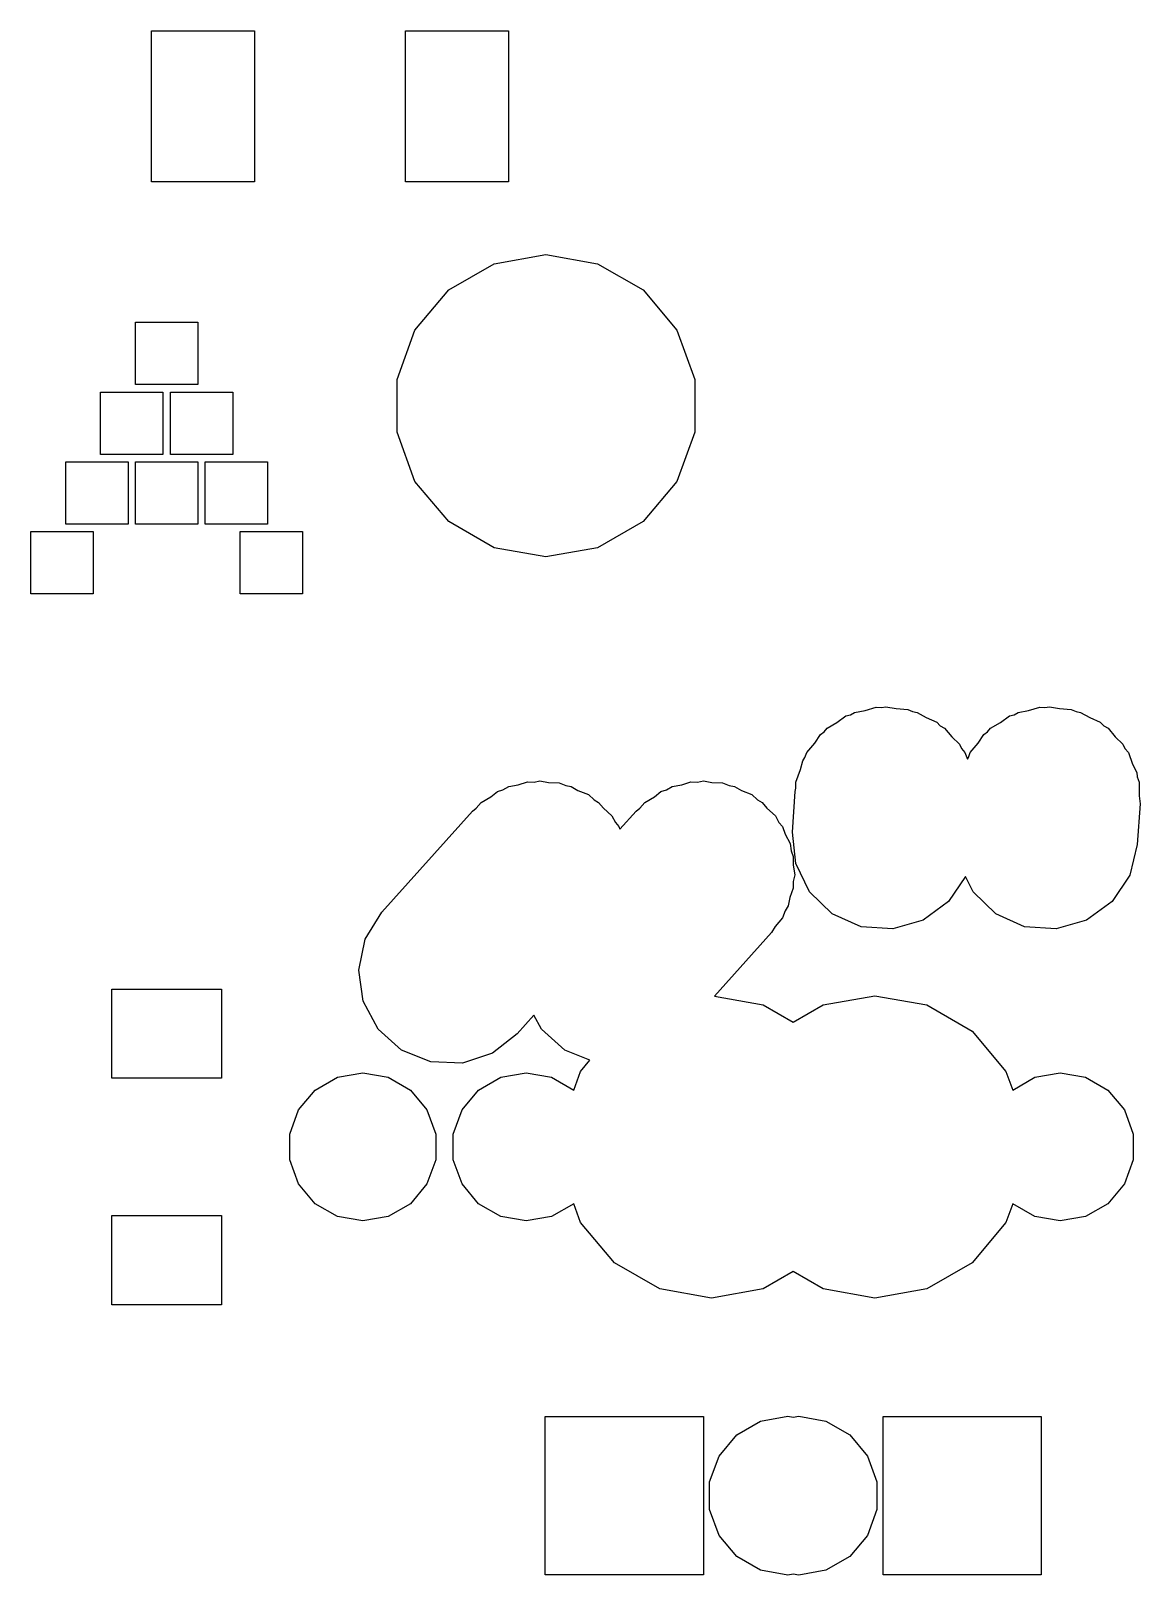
# Model space of a CAD drawing. Extents: x 50 to 349, y -142 to -48.
# Drawn here: x 49.62 to 65.77, y -139.59 to -117.09 of the extents above; entities that cross this region are included whole.
import ezdxf

# ---------------------------------------------------------------- set-up
doc = ezdxf.new("R2010")
doc.units = 0
doc.header["$MEASUREMENT"] = 0
doc.layers.add('BLACK', color=7, linetype='CONTINUOUS')

msp = doc.modelspace()

# ---------------------------------------------------------------- linework, layer by layer
at = {"layer": 'Black'}
for p, q in [((51.375, -119.294), (51.375, -117.094)), ((51.375, -117.094), (52.875, -117.094)), ((52.875, -117.094), (52.875, -119.294)), ((55.075, -119.294), (55.075, -117.094)), ((55.075, -117.094), (56.575, -117.094)), ((56.575, -117.094), (56.575, -119.294)), ((52.875, -119.294), (51.375, -119.294)), ((56.575, -119.294), (55.075, -119.294)), ((55.7027, -120.868), (56.365, -120.486)), ((56.365, -120.486), (57.1182, -120.353)), ((57.1182, -120.353), (57.8715, -120.486)), ((57.8715, -120.486), (58.5338, -120.868)), ((55.211, -121.454), (55.7027, -120.868)), ((58.5338, -120.868), (59.0255, -121.454)), ((51.1397, -122.247), (51.1397, -121.339)), ((51.1397, -121.339), (52.0478, -121.339)), ((52.0478, -121.339), (52.0478, -122.247)), ((54.9494, -122.173), (55.211, -121.454)), ((59.0255, -121.454), (59.2871, -122.173)), ((50.6317, -123.263), (50.6317, -122.355)), ((50.6317, -122.355), (51.5397, -122.355)), ((52.0478, -122.247), (51.1397, -122.247)), ((51.5397, -122.355), (51.5397, -123.263)), ((51.6477, -123.263), (51.6477, -122.355)), ((51.6477, -122.355), (52.5557, -122.355)), ((52.5557, -122.355), (52.5557, -123.263)), ((54.9494, -122.937), (54.9494, -122.173)), ((59.2871, -122.173), (59.2871, -122.937)), ((55.211, -123.656), (54.9494, -122.937)), ((59.2871, -122.937), (59.0255, -123.656)), ((50.1238, -124.279), (50.1238, -123.371)), ((50.1238, -123.371), (51.0317, -123.371)), ((51.5397, -123.263), (50.6317, -123.263)), ((51.0317, -123.371), (51.0317, -124.279)), ((51.1397, -124.279), (51.1397, -123.371)), ((51.1397, -123.371), (52.0478, -123.371)), ((52.5557, -123.263), (51.6477, -123.263)), ((52.0478, -123.371), (52.0478, -124.279)), ((52.1557, -124.279), (52.1557, -123.371)), ((52.1557, -123.371), (53.0637, -123.371)), ((53.0637, -123.371), (53.0637, -124.279)), ((55.7027, -124.242), (55.211, -123.656)), ((59.0255, -123.656), (58.5338, -124.242)), ((51.0317, -124.279), (50.1238, -124.279)), ((52.0478, -124.279), (51.1397, -124.279)), ((53.0637, -124.279), (52.1557, -124.279)), ((56.365, -124.624), (55.7027, -124.242)), ((58.5338, -124.242), (57.8715, -124.624)), ((49.6157, -125.295), (49.6157, -124.387)), ((49.6157, -124.387), (50.5237, -124.387)), ((50.5237, -124.387), (50.5237, -125.295)), ((52.6638, -125.295), (52.6638, -124.387)), ((52.6638, -124.387), (53.5717, -124.387)), ((53.5717, -124.387), (53.5717, -125.295)), ((57.1182, -124.757), (56.365, -124.624)), ((57.8715, -124.624), (57.1182, -124.757)), ((50.5237, -125.295), (49.6157, -125.295)), ((53.5717, -125.295), (52.6638, -125.295)), ((61.3584, -127.169), (61.4897, -127.073)), ((61.4897, -127.073), (61.558, -127.054)), ((61.558, -127.054), (61.6163, -127.02)), ((61.6163, -127.02), (61.768, -126.993)), ((61.768, -126.993), (61.9319, -126.946)), ((61.9319, -126.946), (62.0064, -126.951)), ((62.0064, -126.951), (62.0712, -126.94)), ((62.0712, -126.94), (62.2194, -126.966)), ((62.2194, -126.966), (62.391, -126.978)), ((62.391, -126.978), (62.4598, -127.008)), ((62.4598, -127.008), (62.5262, -127.02)), ((62.5262, -127.02), (62.6595, -127.097)), ((63.7397, -127.169), (63.8709, -127.073)), ((63.8709, -127.073), (63.9392, -127.054)), ((63.9392, -127.054), (63.9976, -127.02)), ((63.9976, -127.02), (64.1492, -126.993)), ((64.1492, -126.993), (64.3132, -126.946)), ((64.3132, -126.946), (64.3877, -126.951)), ((64.3877, -126.951), (64.4525, -126.94)), ((64.4525, -126.94), (64.6006, -126.966)), ((64.6006, -126.966), (64.7722, -126.978)), ((64.7722, -126.978), (64.841, -127.008)), ((64.841, -127.008), (64.9074, -127.02)), ((64.9074, -127.02), (65.0407, -127.097)), ((61.1177, -127.344), (61.1701, -127.306)), ((61.1701, -127.306), (61.2163, -127.251)), ((61.2163, -127.251), (61.3584, -127.169)), ((62.6595, -127.097), (62.8116, -127.165)), ((62.8116, -127.165), (62.864, -127.215)), ((62.864, -127.215), (62.9262, -127.251)), ((62.9262, -127.251), (63.0317, -127.377)), ((63.4989, -127.344), (63.5514, -127.306)), ((63.5514, -127.306), (63.5976, -127.251)), ((63.5976, -127.251), (63.7397, -127.169)), ((65.0407, -127.097), (65.1928, -127.165)), ((65.1928, -127.165), (65.2452, -127.215)), ((65.2452, -127.215), (65.3074, -127.251)), ((65.3074, -127.251), (65.4129, -127.377)), ((60.9194, -127.605), (61.0349, -127.467)), ((61.0349, -127.467), (61.1177, -127.344)), ((63.0317, -127.377), (63.1429, -127.484)), ((63.1429, -127.484), (63.1726, -127.545)), ((63.3006, -127.605), (63.4161, -127.467)), ((63.4161, -127.467), (63.4989, -127.344)), ((65.4129, -127.377), (65.5241, -127.484)), ((65.5241, -127.484), (65.5538, -127.545)), ((60.8294, -127.852), (60.8607, -127.726)), ((60.8607, -127.726), (60.8925, -127.679)), ((60.8925, -127.679), (60.9194, -127.605)), ((63.1726, -127.545), (63.2231, -127.605)), ((63.2231, -127.605), (63.2583, -127.702)), ((63.2583, -127.702), (63.2737, -127.679)), ((63.2737, -127.679), (63.3006, -127.605)), ((65.5538, -127.545), (65.6044, -127.605)), ((65.6044, -127.605), (65.6658, -127.774)), ((60.7614, -128.039), (60.8294, -127.852)), ((65.6658, -127.774), (65.7262, -127.897)), ((65.7262, -127.897), (65.7326, -127.957)), ((65.7326, -127.957), (65.7624, -128.039)), ((56.3172, -128.25), (56.4131, -128.175)), ((56.4131, -128.175), (56.4921, -128.149)), ((56.4921, -128.149), (56.5763, -128.1)), ((56.5763, -128.1), (56.7165, -128.075)), ((56.7165, -128.075), (56.8504, -128.032)), ((56.8504, -128.032), (56.9467, -128.035)), ((56.9467, -128.035), (57.0312, -128.02)), ((57.0312, -128.02), (57.155, -128.042)), ((57.155, -128.042), (57.3104, -128.047)), ((57.3104, -128.047), (57.4089, -128.087)), ((57.4089, -128.087), (57.4862, -128.1)), ((57.4862, -128.1), (57.5856, -128.158)), ((57.5856, -128.158), (57.7373, -128.219)), ((58.6985, -128.25), (58.7943, -128.175)), ((58.7943, -128.175), (58.8734, -128.149)), ((58.8734, -128.149), (58.9576, -128.1)), ((58.9576, -128.1), (59.0978, -128.075)), ((59.0978, -128.075), (59.2317, -128.032)), ((59.2317, -128.032), (59.3279, -128.035)), ((59.3279, -128.035), (59.4125, -128.02)), ((59.4125, -128.02), (59.5363, -128.042)), ((59.5363, -128.042), (59.6916, -128.047)), ((59.6916, -128.047), (59.7901, -128.087)), ((59.7901, -128.087), (59.8674, -128.1)), ((59.8674, -128.1), (59.9669, -128.158)), ((59.9669, -128.158), (60.1186, -128.219)), ((60.709, -128.765), (60.7498, -128.173)), ((60.7498, -128.173), (60.7614, -128.126)), ((60.7614, -128.126), (60.7614, -128.039)), ((65.7624, -128.039), (65.7624, -128.238)), ((56.0509, -128.459), (56.1048, -128.416)), ((56.1048, -128.416), (56.1763, -128.331)), ((56.1763, -128.331), (56.3172, -128.25)), ((57.7373, -128.219), (57.8205, -128.293)), ((57.8205, -128.293), (57.8862, -128.331)), ((57.8862, -128.331), (57.9576, -128.416)), ((57.9576, -128.416), (58.0798, -128.526)), ((58.4322, -128.459), (58.4861, -128.416)), ((58.4861, -128.416), (58.5576, -128.331)), ((58.5576, -128.331), (58.6985, -128.25)), ((60.1186, -128.219), (60.2017, -128.293)), ((60.2017, -128.293), (60.2674, -128.331)), ((60.2674, -128.331), (60.3388, -128.416)), ((60.3388, -128.416), (60.4611, -128.526)), ((65.7748, -128.355), (65.7339, -128.947)), ((65.7624, -128.238), (65.7748, -128.355)), ((54.7292, -129.932), (56.0509, -128.459)), ((58.0798, -128.526), (58.1327, -128.625)), ((58.1327, -128.625), (58.1831, -128.685)), ((58.1964, -128.721), (58.4322, -128.459)), ((60.4611, -128.526), (60.5139, -128.625)), ((60.5139, -128.625), (60.5644, -128.685)), ((58.1831, -128.685), (58.1964, -128.721)), ((60.5644, -128.685), (60.6036, -128.793)), ((60.6036, -128.793), (60.6778, -128.932)), ((60.7575, -129.223), (60.709, -128.765)), ((60.6778, -128.932), (60.693, -129.038)), ((60.693, -129.038), (60.7224, -129.119)), ((65.7339, -128.947), (65.623, -129.394)), ((60.7224, -129.119), (60.7224, -129.245)), ((60.7224, -129.245), (60.7427, -129.387)), ((60.9596, -129.636), (60.7575, -129.223)), ((60.7427, -129.387), (60.7224, -129.484)), ((60.7224, -129.484), (60.7224, -129.581)), ((63.2306, -129.411), (62.9848, -129.776)), ((63.3409, -129.636), (63.2306, -129.411)), ((65.623, -129.394), (65.3661, -129.776)), ((60.6737, -129.715), (60.6478, -129.838)), ((60.7224, -129.581), (60.6737, -129.715)), ((61.2909, -129.955), (60.9596, -129.636)), ((62.9848, -129.776), (62.6128, -130.047)), ((63.6722, -129.955), (63.3409, -129.636)), ((65.3661, -129.776), (64.9941, -130.047)), ((54.486, -130.322), (54.7292, -129.932)), ((60.6024, -129.911), (60.5644, -130.015)), ((60.6478, -129.838), (60.6024, -129.911)), ((61.7115, -130.142), (61.2909, -129.955)), ((64.0928, -130.142), (63.6722, -129.955)), ((60.4046, -130.228), (59.573, -131.155)), ((60.4598, -130.14), (60.4046, -130.228)), ((60.5644, -130.015), (60.4598, -130.14)), ((62.1706, -130.174), (61.7115, -130.142)), ((62.6128, -130.047), (62.1706, -130.174)), ((64.5518, -130.174), (64.0928, -130.142)), ((64.9941, -130.047), (64.5518, -130.174)), ((54.3911, -130.773), (54.486, -130.322)), ((54.4559, -131.228), (54.3911, -130.773)), ((50.7937, -132.35), (50.7937, -131.05)), ((50.7937, -131.05), (52.3937, -131.05)), ((52.3937, -131.05), (52.3937, -132.35)), ((54.6727, -131.634), (54.4559, -131.228)), ((59.573, -131.155), (60.2845, -131.281)), ((60.2845, -131.281), (60.7219, -131.533)), ((60.7219, -131.533), (61.1593, -131.281)), ((61.1593, -131.281), (61.9125, -131.148)), ((61.9125, -131.148), (62.6657, -131.281)), ((62.6657, -131.281), (63.3281, -131.663)), ((56.945, -131.43), (56.7016, -131.701)), ((57.0539, -131.634), (56.945, -131.43)), ((55.0152, -131.941), (54.6727, -131.634)), ((56.7016, -131.701), (56.3395, -131.985)), ((57.3964, -131.941), (57.0539, -131.634)), ((63.3281, -131.663), (63.8197, -132.249)), ((55.4421, -132.113), (55.0152, -131.941)), ((56.3395, -131.985), (55.9021, -132.128)), ((57.7595, -132.087), (57.3964, -131.941)), ((55.9021, -132.128), (55.4421, -132.113)), ((57.5245, -132.522), (57.624, -132.249)), ((57.624, -132.249), (57.7595, -132.087)), ((63.8197, -132.249), (63.9193, -132.522)), ((52.3937, -132.35), (50.7937, -132.35)), ((53.7576, -132.523), (54.0822, -132.336)), ((54.0822, -132.336), (54.4512, -132.271)), ((54.4512, -132.271), (54.8203, -132.336)), ((54.8203, -132.336), (55.1449, -132.523)), ((56.1389, -132.523), (56.4634, -132.336)), ((56.4634, -132.336), (56.8325, -132.271)), ((56.8325, -132.271), (57.2016, -132.336)), ((57.2016, -132.336), (57.5245, -132.522)), ((63.9193, -132.522), (64.2422, -132.336)), ((64.2422, -132.336), (64.6112, -132.271)), ((64.6112, -132.271), (64.9803, -132.336)), ((64.9803, -132.336), (65.3049, -132.523)), ((53.5167, -132.81), (53.7576, -132.523)), ((55.1449, -132.523), (55.3858, -132.81)), ((55.898, -132.81), (56.1389, -132.523)), ((65.3049, -132.523), (65.5458, -132.81)), ((53.3885, -133.163), (53.5167, -132.81)), ((55.3858, -132.81), (55.514, -133.163)), ((55.7698, -133.163), (55.898, -132.81)), ((65.5458, -132.81), (65.674, -133.163)), ((53.3885, -133.537), (53.3885, -133.163)), ((55.514, -133.163), (55.514, -133.537)), ((55.7698, -133.537), (55.7698, -133.163)), ((65.674, -133.163), (65.674, -133.537)), ((53.5167, -133.89), (53.3885, -133.537)), ((55.514, -133.537), (55.3858, -133.89)), ((55.898, -133.89), (55.7698, -133.537)), ((65.674, -133.537), (65.5458, -133.89)), ((53.7576, -134.177), (53.5167, -133.89)), ((55.3858, -133.89), (55.1449, -134.177)), ((56.1389, -134.177), (55.898, -133.89)), ((65.5458, -133.89), (65.3049, -134.177)), ((54.0822, -134.364), (53.7576, -134.177)), ((55.1449, -134.177), (54.8203, -134.364)), ((56.4634, -134.364), (56.1389, -134.177)), ((57.5245, -134.178), (57.2016, -134.364)), ((57.624, -134.451), (57.5245, -134.178)), ((63.9193, -134.178), (63.8197, -134.451)), ((64.2422, -134.364), (63.9193, -134.178)), ((65.3049, -134.177), (64.9803, -134.364)), ((50.7937, -135.65), (50.7937, -134.35)), ((50.7937, -134.35), (52.3937, -134.35)), ((52.3937, -134.35), (52.3937, -135.65)), ((54.4512, -134.429), (54.0822, -134.364)), ((54.8203, -134.364), (54.4512, -134.429)), ((56.8325, -134.429), (56.4634, -134.364)), ((57.2016, -134.364), (56.8325, -134.429)), ((58.1157, -135.037), (57.624, -134.451)), ((63.8197, -134.451), (63.3281, -135.037)), ((64.6112, -134.429), (64.2422, -134.364)), ((64.9803, -134.364), (64.6112, -134.429)), ((58.778, -135.419), (58.1157, -135.037)), ((60.7219, -135.167), (60.2845, -135.419)), ((61.1593, -135.419), (60.7219, -135.167)), ((63.3281, -135.037), (62.6657, -135.419)), ((59.5312, -135.552), (58.778, -135.419)), ((60.2845, -135.419), (59.5312, -135.552)), ((61.9125, -135.552), (61.1593, -135.419)), ((62.6657, -135.419), (61.9125, -135.552)), ((52.3937, -135.65), (50.7937, -135.65)), ((57.1088, -139.582), (57.1088, -137.278)), ((57.1088, -137.278), (59.4138, -137.278)), ((59.4138, -137.278), (59.4138, -139.582)), ((59.8989, -137.544), (60.2468, -137.343)), ((60.2468, -137.343), (60.6425, -137.273)), ((60.6425, -137.273), (60.7219, -137.287)), ((60.7219, -137.287), (60.8012, -137.273)), ((60.8012, -137.273), (61.1969, -137.343)), ((61.1969, -137.343), (61.5449, -137.544)), ((62.03, -139.582), (62.03, -137.278)), ((62.03, -137.278), (64.335, -137.278)), ((64.335, -137.278), (64.335, -139.582)), ((59.6406, -137.852), (59.8989, -137.544)), ((61.5449, -137.544), (61.8032, -137.852)), ((59.5032, -138.229), (59.6406, -137.852)), ((61.8032, -137.852), (61.9406, -138.229)), ((59.5032, -138.631), (59.5032, -138.229)), ((61.9406, -138.229), (61.9406, -138.631)), ((59.6406, -139.008), (59.5032, -138.631)), ((61.9406, -138.631), (61.8032, -139.008)), ((59.8989, -139.316), (59.6406, -139.008)), ((61.8032, -139.008), (61.5449, -139.316)), ((60.2468, -139.517), (59.8989, -139.316)), ((61.5449, -139.316), (61.1969, -139.517)), ((59.4138, -139.582), (57.1088, -139.582)), ((60.6425, -139.587), (60.2468, -139.517)), ((60.7219, -139.573), (60.6425, -139.587)), ((60.8012, -139.587), (60.7219, -139.573)), ((61.1969, -139.517), (60.8012, -139.587)), ((64.335, -139.582), (62.03, -139.582))]:
    msp.add_line(p, q, dxfattribs=at)

doc.saveas('drawing.dxf')
